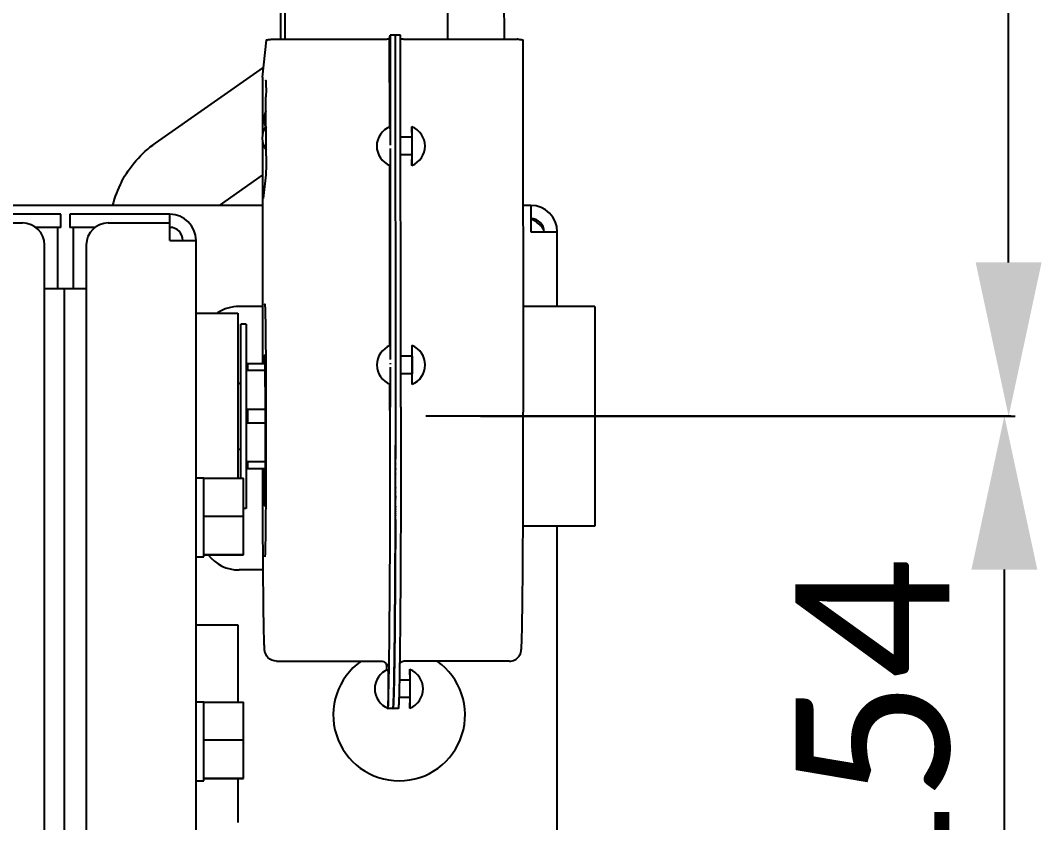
# Model space of a CAD drawing. Header units: millimetres. Extents: x 6781 to 13993, y -7973 to 4183.
# Drawn here: x 9054.8 to 9287.3, y -5803.9 to -5621.3 of the extents above; entities that cross this region are included whole.
import ezdxf

# ---------------------------------------------------------------- set-up
doc = ezdxf.new("R2010")
doc.units = ezdxf.units.MM
doc.header["$LTSCALE"] = 307.34
doc.header["$PDMODE"] = 3
doc.header["$PDSIZE"] = 8
doc.layers.get('0').update_dxf_attribs({"linetype": 'CONTINUOUS'})
doc.layers.get('Defpoints').update_dxf_attribs({"linetype": 'CONTINUOUS'})
doc.styles.get("Standard").update_dxf_attribs({"font": 'calibri.ttf'})
doc.dimstyles.new('DIMSTYLE_1', dxfattribs={"dimtxt": 40, "dimasz": 35, "dimexe": 1.5, "dimexo": 1, "dimgap": 1, "dimtad": 1, "dimdsep": 46, "dimtxsty": 'Standard', "dimblk": '_FILLED', "dimblk1": '_FILLED', "dimblk2": '_FILLED', "dimcen": 0.09, "dimazin": 2, "dimtp": 0.01, "dimtm": 0.01, "dimtfac": 1, "dimtofl": 0, "dimtmove": 0, "dimatfit": 3, "dimldrblk": '_FILLED', "dimfxl": 1, "dimtolj": 1, "dimarcsym": 0})
doc.dimstyles.new('DIMSTYLE_2', dxfattribs={"dimtxt": 35, "dimasz": 35, "dimexe": 1.5, "dimexo": 1, "dimgap": 0.875, "dimtad": 1, "dimdec": 0, "dimdsep": 46, "dimtxsty": 'Standard', "dimblk": '_FILLED', "dimblk1": '_FILLED', "dimblk2": '_FILLED', "dimcen": 0.09, "dimazin": 2, "dimtp": 0.01, "dimtm": 0.01, "dimtfac": 1, "dimtdec": 0, "dimtofl": 0, "dimtmove": 0, "dimatfit": 3, "dimldrblk": '_FILLED', "dimfxl": 1, "dimtolj": 1, "dimarcsym": 0})

# ---------------------------------------------------------------- blocks, each defined once
blk = doc.blocks.new('_FILLED')
at = {"color": 0, "linetype": 'ByBlock'}
blk.add_solid([(0, 0), (-1, 0.2143), (-1, -0.2143)], dxfattribs=at)
blk = doc.blocks.new('*D1026')
at = {"color": 0, "linetype": 'Continuous', "lineweight": -2}
for p, q in [((9191.86, -4727.61), (9281.34, -4727.61)), ((9279.84, -5676.39), (9279.84, -4762.61)), ((9159.56, -5711.39), (9281.34, -5711.39))]:
    blk.add_line(p, q, dxfattribs=at)
at = {"layer": 'Defpoints', "color": 0}
for p in [(9190.86, -4727.61), (9279.84, -4727.61), (9158.56, -5711.39)]:
    blk.add_point(p, dxfattribs=at)
at = {"color": 0, "linetype": 'ByBlock', "lineweight": -2, "xscale": 35, "yscale": 35, "zscale": 35}
for p, rotation in [((9279.84, -4727.61), 90), ((9279.84, -5711.39), 270)]:
    blk.add_blockref('_FILLED', p, dxfattribs=dict(at, rotation=rotation))
at = {"color": 0, "insert": (9225.51, -5219.79), "char_height": 40, "attachment_point": 2, "rotation": 90, "line_spacing_factor": 0.9}
blk.add_mtext('\\A1;D', dxfattribs=at)
blk = doc.blocks.new('*D1029')
at = {"color": 0, "linetype": 'Continuous', "lineweight": -2}
for p, q in [((9147.17, -5711.32), (9280.37, -5711.32)), ((9278.87, -5829.98), (9278.87, -5746.32)), ((9212.54, -5864.98), (9280.37, -5864.98))]:
    blk.add_line(p, q, dxfattribs=at)
at = {"layer": 'Defpoints', "color": 0}
for p in [(9146.17, -5711.32), (9278.87, -5711.32), (9211.54, -5864.98)]:
    blk.add_point(p, dxfattribs=at)
at = {"color": 0, "linetype": 'ByBlock', "lineweight": -2, "xscale": 35, "yscale": 35, "zscale": 35}
for p, rotation in [((9278.87, -5711.32), 90), ((9278.87, -5864.98), 270)]:
    blk.add_blockref('_FILLED', p, dxfattribs=dict(at, rotation=rotation))
at = {"color": 0, "insert": (9231.33, -5785.18), "char_height": 35, "attachment_point": 2, "rotation": 90, "line_spacing_factor": 0.9}
blk.add_mtext('\\A1;154', dxfattribs=at)

msp = doc.modelspace()

# ---------------------------------------------------------------- linework, layer by layer
at = {"color": 0, "linetype": 'Continuous'}
for p, q in [((9114.14031, -5625.5322), (9113.49418, -4807.97209)), ((9114.39301, -4807.97254), (9115.03913, -5625.53264)), ((9151.41012, -4807.97254), (9152.05625, -5625.53264)), ((9165.01983, -5625.53264), (9164.37371, -4807.97254)), ((9109.93046, -5634.1678), (9110.85635, -5625.76055)), ((9113.58133, -5625.53264), (9137.38029, -5625.53264)), ((9138.89417, -5625.40602), (9138.98062, -5624.62101)), ((9138.91006, -5645.51784), (9138.89417, -5625.40602)), ((9138.98062, -5624.62101), (9138.9996, -5648.6384)), ((9141.38052, -5624.62101), (9138.98062, -5624.62101)), ((9140.18057, -5624.62101), (9140.24751, -5709.31765)), ((9141.44746, -5709.31765), (9141.38052, -5624.62101)), ((9142.78006, -5625.53264), (9166.57902, -5625.53264)), ((9169.25392, -5625.75841), (9169.32086, -5710.45506)), ((9085.56004, -5649.21704), (9110.17301, -5631.96539)), ((9109.93035, -5634.16989), (9109.93046, -5634.1678)), ((9109.93035, -5634.16993), (9109.94066, -5647.22446)), ((9110.75252, -5652.09504), (9110.74188, -5638.64322)), ((9138.99561, -5647.64341), (9138.99688, -5647.88964)), ((9109.94192, -5648.81828), (9109.98193, -5699.44485)), ((9143.96012, -5647.89475), (9141.39891, -5647.89475)), ((9139.00101, -5650.4116), (9139.03899, -5698.47671)), ((9143.96012, -5651.89475), (9141.40207, -5651.89475)), ((9138.94944, -5695.33942), (9138.91699, -5654.2746)), ((9100.18335, -5663.39094), (9109.94803, -5656.54672)), ((9110.72252, -5656.43204), (9110.13248, -5661.78978)), ((9110.72533, -5656.40657), (9110.72443, -5656.43225)), ((9109.95344, -5663.39094), (8959.06696, -5663.39094)), ((9171.06696, -5663.39094), (9169.28366, -5663.39094)), ((9171.06696, -5663.38787), (9171.06696, -5669.39094)), ((9064.06696, -5665.39094), (9041.31696, -5665.39094)), ((9064.06696, -5668.39094), (9064.06696, -5665.39094)), ((9066.06696, -5665.39094), (9066.06696, -5668.39094)), ((9088.81696, -5665.39094), (9066.06696, -5665.39094)), ((9088.81696, -5671.39094), (9088.81696, -5665.39094)), ((9041.31696, -5667.39094), (9055.31696, -5667.39094)), ((9064.06696, -5668.39094), (9058.24752, -5668.39094)), ((9063.31696, -5682.39485), (9063.31696, -5668.39094)), ((9071.88639, -5668.39094), (9066.06696, -5668.39094)), ((9066.81696, -5668.39094), (9066.81696, -5682.37315)), ((9074.81696, -5667.39094), (9088.81696, -5667.39094)), ((9171.06696, -5669.39094), (9177.06696, -5669.39094)), ((9177.06696, -5686.39485), (9177.06696, -5669.39094)), ((9060.31696, -5944.39094), (9060.31696, -5672.39094)), ((9069.81696, -5672.39094), (9069.81696, -5944.39094)), ((9088.81696, -5671.39094), (9094.81696, -5671.39094)), ((9094.81696, -5949.39094), (9094.81696, -5671.39094)), ((9064.81696, -5682.39485), (9060.31696, -5682.39485)), ((9069.81696, -5682.37315), (9064.81696, -5682.37315)), ((9064.81696, -5682.39485), (9064.81696, -5948.43638)), ((9109.97162, -5686.39094), (9104.62696, -5686.39094)), ((9185.61696, -5686.39485), (9169.30184, -5686.39485)), ((9185.61696, -5686.39485), (9185.61696, -5736.39485)), ((9094.81696, -5687.89485), (9104.31696, -5687.89485)), ((9104.31696, -5687.89485), (9104.31696, -5725.51663)), ((9105.01696, -5725.51663), (9105.01696, -5690.39485)), ((9106.21696, -5690.39485), (9105.01696, -5690.39485)), ((9106.21696, -5690.39485), (9106.21696, -5732.39485)), ((9110.45882, -5697.51159), (9110.44684, -5697.57202)), ((9110.45885, -5697.51156), (9110.6769, -5697.29349)), ((9143.99949, -5697.71631), (9141.43829, -5697.71631)), ((9110.69022, -5699.44485), (9106.21696, -5699.44485)), ((9106.51696, -5699.44485), (9106.51696, -5700.98723)), ((9110.69832, -5700.98723), (9106.51696, -5700.98723)), ((9139.04038, -5700.23013), (9139.04756, -5709.31765)), ((9139.04061, -5699.3449), (9139.04072, -5699.52598)), ((9143.99949, -5701.71631), (9141.44145, -5701.71631)), ((9104.31696, -5703.89485), (9104.61696, -5703.89485)), ((9104.6997, -5703.92202), (9104.61696, -5703.89485)), ((9104.61696, -5703.89485), (9104.69967, -5703.92201)), ((9104.61696, -5703.89485), (9104.69978, -5703.92204)), ((9104.69967, -5703.92201), (9104.71293, -5703.92629)), ((9138.96111, -5710.10267), (9138.95636, -5704.09615)), ((9106.51696, -5709.85247), (9106.51696, -5712.93723)), ((9110.56552, -5709.85247), (9106.51696, -5709.85247)), ((9139.04813, -5710.09914), (9139.04756, -5709.31765)), ((9140.24751, -5709.31765), (9140.24797, -5709.93354)), ((9140.24797, -5709.93354), (9140.24763, -5710.10479)), ((9141.44746, -5709.31765), (9141.44803, -5710.09914)), ((9106.21696, -5711.39485), (9106.51696, -5711.39485)), ((9110.58555, -5712.93723), (9106.51696, -5712.93723)), ((9104.31696, -5718.89485), (9105.01696, -5718.89485)), ((9140.24664, -5719.88776), (9140.24678, -5719.76468)), ((9140.24769, -5719.77261), (9140.24759, -5719.89628)), ((9140.24769, -5719.77258), (9140.24881, -5717.96614)), ((9106.51696, -5721.80247), (9106.51696, -5723.34485)), ((9110.55273, -5721.80247), (9106.51696, -5721.80247)), ((9139.04463, -5721.70573), (9139.04483, -5721.53207)), ((9139.04489, -5722.69986), (9139.04598, -5721.72201)), ((9139.04598, -5721.72201), (9139.04611, -5721.60213)), ((9139.046, -5720.49941), (9139.04616, -5720.35587)), ((9139.04611, -5721.60213), (9139.04616, -5721.54775)), ((9139.04616, -5721.54775), (9139.04714, -5720.5108)), ((9139.04714, -5720.5108), (9139.04726, -5720.36659)), ((9139.04726, -5720.36659), (9139.04755, -5720.013)), ((9140.2439, -5722.29852), (9140.24412, -5722.11022)), ((9140.24526, -5721.10586), (9140.24544, -5720.94701)), ((9140.24541, -5722.19819), (9140.24549, -5722.12772)), ((9140.24549, -5722.12772), (9140.24653, -5721.11989)), ((9140.24665, -5720.99859), (9140.24653, -5721.11987)), ((9140.24668, -5720.96037), (9140.24665, -5720.99859)), ((9140.24668, -5720.96038), (9140.24759, -5719.89625)), ((9140.24759, -5719.89628), (9140.24668, -5720.96037)), ((9141.44472, -5721.53191), (9141.44453, -5721.70557)), ((9141.44588, -5721.7218), (9141.44478, -5722.69959)), ((9141.446, -5721.60197), (9141.44588, -5721.7218)), ((9141.44605, -5720.35571), (9141.44589, -5720.4996)), ((9141.44606, -5721.54755), (9141.446, -5721.60197)), ((9141.44704, -5720.51099), (9141.44606, -5721.54755)), ((9141.44716, -5720.36644), (9141.44704, -5720.51099)), ((9110.54597, -5723.34485), (9106.21696, -5723.34485)), ((9139.0419, -5724.89519), (9139.04314, -5724.04801)), ((9139.04199, -5724.02963), (9139.04226, -5723.79859)), ((9139.04314, -5724.04801), (9139.04329, -5723.93524)), ((9139.04329, -5722.88359), (9139.04352, -5722.68115)), ((9139.04329, -5723.93524), (9139.04346, -5723.81739)), ((9139.04346, -5723.81739), (9139.04464, -5722.90255)), ((9139.04464, -5722.90255), (9139.04478, -5722.78626)), ((9139.04478, -5722.78626), (9139.04489, -5722.69986)), ((9140.24131, -5724.58884), (9140.24159, -5724.34399)), ((9140.24244, -5724.49479), (9140.24264, -5724.3615)), ((9140.24259, -5723.46105), (9140.24283, -5723.24404)), ((9140.24264, -5724.3615), (9140.24386, -5723.48018)), ((9140.244, -5723.36527), (9140.24386, -5723.48)), ((9140.24414, -5723.26306), (9140.244, -5723.36527)), ((9140.24414, -5723.26321), (9140.24528, -5722.31649)), ((9140.24541, -5722.1981), (9140.24528, -5722.3164)), ((9141.44303, -5724.04763), (9141.44179, -5724.89473)), ((9141.44217, -5723.79843), (9141.4419, -5724.02948)), ((9141.44319, -5723.93491), (9141.44303, -5724.04763)), ((9141.44335, -5723.81703), (9141.44319, -5723.93491)), ((9141.44343, -5722.681), (9141.4432, -5722.88375)), ((9141.44454, -5722.90258), (9141.44335, -5723.81703)), ((9141.44468, -5722.78603), (9141.44454, -5722.90258)), ((9141.44478, -5722.69959), (9141.44468, -5722.78603)), ((9094.81696, -5725.39094), (9096.61696, -5725.39094)), ((9096.61696, -5743.39094), (9096.61696, -5725.39094)), ((9096.61696, -5725.51663), (9105.61696, -5725.51663)), ((9105.61696, -5742.92526), (9105.61696, -5725.51663)), ((9139.03848, -5726.92236), (9139.03975, -5726.21029)), ((9139.03975, -5726.21029), (9139.03965, -5726.10104)), ((9139.03993, -5726.10669), (9139.04024, -5725.92849)), ((9139.04024, -5725.92849), (9139.0415, -5725.15183)), ((9139.04074, -5725.1381), (9139.04103, -5724.87996)), ((9139.0415, -5725.15183), (9139.04167, -5725.04369)), ((9139.04167, -5725.04369), (9139.0419, -5724.89519)), ((9140.23752, -5727.40872), (9140.23879, -5726.72437)), ((9140.23879, -5726.72486), (9140.23923, -5726.42505)), ((9140.23932, -5726.42701), (9140.24059, -5725.68717)), ((9140.2402, -5725.57049), (9140.24038, -5725.40572)), ((9140.24059, -5725.68678), (9140.24103, -5725.41726)), ((9140.24103, -5725.41762), (9140.24228, -5724.60544)), ((9140.24245, -5724.49452), (9140.24228, -5724.60516)), ((9141.43965, -5726.20969), (9141.43838, -5726.92255)), ((9141.43956, -5726.10092), (9141.43965, -5726.20969)), ((9141.44013, -5725.92792), (9141.43983, -5726.10613)), ((9141.4414, -5725.15163), (9141.44013, -5725.92792)), ((9141.44094, -5724.87981), (9141.44065, -5725.13823)), ((9141.44157, -5725.04326), (9141.4414, -5725.15163)), ((9141.44179, -5724.89473), (9141.44157, -5725.04326)), ((9139.03286, -5729.11845), (9139.03308, -5729.02969)), ((9139.03399, -5729.14711), (9139.03419, -5729.0576)), ((9139.03419, -5729.0576), (9139.03477, -5728.78778)), ((9139.03477, -5728.78778), (9139.03596, -5728.21964)), ((9139.03512, -5728.19983), (9139.03535, -5728.10534)), ((9139.03596, -5728.21964), (9139.03615, -5728.12412)), ((9139.03615, -5728.12412), (9139.03664, -5727.88225)), ((9139.03664, -5727.88225), (9139.0379, -5727.23573)), ((9139.0379, -5727.23573), (9139.03776, -5727.12794)), ((9139.03809, -5727.13507), (9139.03848, -5726.92236)), ((9140.23378, -5729.21883), (9140.23493, -5728.6906)), ((9140.23392, -5728.66602), (9140.23414, -5728.57426)), ((9140.23512, -5728.59818), (9140.23493, -5728.69083)), ((9140.23512, -5728.59794), (9140.23566, -5728.34194)), ((9140.23566, -5728.34194), (9140.23688, -5727.73442)), ((9140.23625, -5727.72002), (9140.23649, -5727.62291)), ((9140.23707, -5727.63654), (9140.23688, -5727.73479)), ((9140.23707, -5727.63615), (9140.23752, -5727.40872)), ((9141.43296, -5729.02944), (9141.43275, -5729.11838)), ((9141.43409, -5729.05752), (9141.43389, -5729.14719)), ((9141.43467, -5728.78772), (9141.43409, -5729.05752)), ((9141.43586, -5728.21966), (9141.43467, -5728.78772)), ((9141.43523, -5728.1051), (9141.435, -5728.19956)), ((9141.43605, -5728.12419), (9141.43586, -5728.21966)), ((9141.43654, -5727.88232), (9141.43605, -5728.12419)), ((9141.43779, -5727.23613), (9141.43654, -5727.88232)), ((9141.43763, -5727.12769), (9141.43779, -5727.23613)), ((9141.43838, -5726.92255), (9141.43798, -5727.13527)), ((9139.02824, -5731.55769), (9139.0301, -5730.8194)), ((9139.02876, -5730.78156), (9139.02895, -5730.70485)), ((9139.0301, -5730.8194), (9139.03029, -5730.74251)), ((9139.03029, -5730.74251), (9139.03203, -5730.0151)), ((9139.03074, -5729.98041), (9139.03094, -5729.89734)), ((9139.03203, -5730.0151), (9139.03222, -5729.93155)), ((9139.03222, -5729.93155), (9139.0329, -5729.63513)), ((9139.0329, -5729.63513), (9139.03399, -5729.14711)), ((9140.22778, -5731.15843), (9140.22797, -5731.08494)), ((9140.22839, -5731.47758), (9140.22911, -5731.19682)), ((9140.22911, -5731.19682), (9140.22929, -5731.12327)), ((9140.22929, -5731.12327), (9140.23012, -5730.78962)), ((9140.22968, -5730.3887), (9140.22988, -5730.30869)), ((9140.23012, -5730.78962), (9140.23101, -5730.42531)), ((9140.2312, -5730.34492), (9140.23101, -5730.42524)), ((9140.2312, -5730.34498), (9140.23193, -5730.03578)), ((9140.23173, -5729.55657), (9140.23194, -5729.4707)), ((9140.23193, -5730.03578), (9140.23296, -5729.5886)), ((9140.23296, -5729.58868), (9140.23193, -5730.03577)), ((9140.23315, -5729.50221), (9140.23296, -5729.58868)), ((9140.23315, -5729.50212), (9140.23378, -5729.21883)), ((9141.42703, -5731.44881), (9141.42686, -5731.51913)), ((9141.42919, -5731.14162), (9141.42832, -5731.48687)), ((9141.42885, -5730.70461), (9141.42867, -5730.78145)), ((9141.43, -5730.81913), (9141.42919, -5731.14162)), ((9141.43019, -5730.74212), (9141.43, -5730.81913)), ((9141.43097, -5730.42055), (9141.43019, -5730.74212)), ((9141.43084, -5729.89709), (9141.43063, -5729.98014)), ((9141.43193, -5730.01483), (9141.43097, -5730.42055)), ((9141.43212, -5729.93132), (9141.43193, -5730.01483)), ((9141.4328, -5729.63493), (9141.43212, -5729.93132)), ((9141.43389, -5729.14719), (9141.4328, -5729.63493)), ((9106.21696, -5732.39485), (9105.61696, -5732.39485)), ((9110.45885, -5731.81007), (9110.67656, -5732.0278)), ((9110.45887, -5731.81009), (9110.47385, -5731.74961)), ((9139.02202, -5733.80134), (9139.02334, -5733.35035)), ((9139.02334, -5733.35035), (9139.02483, -5732.82511)), ((9139.02483, -5732.82511), (9139.02647, -5732.22683)), ((9139.02647, -5732.22683), (9139.02824, -5731.55769)), ((9140.2215, -5733.96107), (9140.22261, -5733.58508)), ((9140.22187, -5733.56047), (9140.22199, -5733.51502)), ((9140.22274, -5733.5394), (9140.22261, -5733.58508)), ((9140.22261, -5733.58426), (9140.22261, -5733.58508)), ((9140.22274, -5733.54021), (9140.22393, -5733.12438)), ((9140.22302, -5733.09448), (9140.22322, -5733.01381)), ((9140.22416, -5733.0438), (9140.22393, -5733.12438)), ((9140.22394, -5733.12367), (9140.22393, -5733.12438)), ((9140.22416, -5733.04448), (9140.22527, -5732.64679)), ((9140.22421, -5732.61284), (9140.22463, -5732.44017)), ((9140.22575, -5732.4747), (9140.22528, -5732.64621)), ((9140.22575, -5732.47524), (9140.22677, -5732.0973)), ((9140.22605, -5731.86333), (9140.22621, -5731.79636)), ((9140.22729, -5731.90055), (9140.22677, -5732.09686)), ((9140.22677, -5732.0973), (9140.22729, -5731.90095)), ((9140.22729, -5731.90095), (9140.22747, -5731.83416)), ((9140.22747, -5731.83416), (9140.22839, -5731.47758)), ((9141.42155, -5733.6799), (9141.42131, -5733.77942)), ((9141.42221, -5733.70208), (9141.42192, -5733.80018)), ((9141.42324, -5733.34935), (9141.42221, -5733.70208)), ((9141.42255, -5733.27348), (9141.42243, -5733.32263)), ((9141.42338, -5733.30076), (9141.42324, -5733.34935)), ((9141.42453, -5732.89389), (9141.42338, -5733.30076)), ((9141.42387, -5732.73578), (9141.42356, -5732.86251)), ((9141.42473, -5732.82423), (9141.42453, -5732.89389)), ((9141.42488, -5732.76822), (9141.42473, -5732.82423)), ((9141.42537, -5732.12676), (9141.42483, -5732.34519)), ((9141.42595, -5732.38029), (9141.42488, -5732.76822)), ((9141.42637, -5732.2262), (9141.42595, -5732.38029)), ((9141.42654, -5732.16298), (9141.42637, -5732.2262)), ((9141.42751, -5731.79559), (9141.42654, -5732.16298)), ((9141.42814, -5731.55711), (9141.42751, -5731.79559)), ((9141.42832, -5731.48687), (9141.42814, -5731.55711)), ((9096.61696, -5734.13214), (9105.61696, -5734.13214)), ((9139.01849, -5734.95621), (9139.01914, -5734.6916)), ((9139.0193, -5734.69734), (9139.01999, -5734.47562)), ((9139.01999, -5734.47562), (9139.0209, -5734.1767)), ((9139.0209, -5734.1767), (9139.02202, -5733.80134)), ((9140.21844, -5734.95621), (9140.21888, -5734.77499)), ((9140.219, -5734.77898), (9140.21956, -5734.59601)), ((9140.21956, -5734.59601), (9140.22036, -5734.33565)), ((9140.21957, -5734.5949), (9140.21956, -5734.59601)), ((9140.22036, -5734.33565), (9140.22138, -5733.99841)), ((9140.22037, -5734.33461), (9140.22036, -5734.33565)), ((9140.22093, -5733.94183), (9140.22138, -5733.99841)), ((9140.22139, -5733.99747), (9140.22138, -5733.99841)), ((9141.41907, -5734.69136), (9141.41855, -5734.90274)), ((9141.41989, -5734.4743), (9141.4192, -5734.69596)), ((9141.42083, -5733.97674), (9141.41989, -5734.4743)), ((9141.42192, -5733.80018), (9141.42134, -5733.9945)), ((9185.61696, -5736.39485), (9169.27484, -5736.39485)), ((9177.06696, -5840.39485), (9177.06696, -5736.39485)), ((9096.61696, -5742.83645), (9105.61696, -5742.83645)), ((9096.61696, -5742.92526), (9105.61696, -5742.92526)), ((9094.81696, -5743.39094), (9096.61696, -5743.39094)), ((9110.10288, -5746.39094), (9104.62696, -5746.39094)), ((9094.81696, -5758.8946), (9104.31696, -5758.8946)), ((9104.31696, -5758.8946), (9104.31696, -5776.47663)), ((9113.16022, -5767.16082), (9136.95919, -5767.16082)), ((9138.13908, -5767.85883), (9138.14727, -5768.41514)), ((9138.14727, -5768.41514), (9138.15962, -5769.21561)), ((9139.97398, -5768.20995), (9139.97436, -5768.17985)), ((9139.97439, -5768.17985), (9139.97418, -5768.19654)), ((9141.17412, -5768.19654), (9141.17176, -5768.35548)), ((9166.15792, -5767.16082), (9142.35895, -5767.16082)), ((9138.54084, -5771.19688), (9138.54133, -5771.28621)), ((9138.54133, -5771.28621), (9138.54213, -5771.44604)), ((9138.54649, -5773.07885), (9138.54659, -5773.25993)), ((9143.50537, -5771.45025), (9141.11783, -5771.45025)), ((9138.54187, -5775.50768), (9138.54083, -5775.70576)), ((9138.54214, -5775.45208), (9138.54187, -5775.50768)), ((9143.50537, -5775.45025), (9141.02247, -5775.45025)), ((9094.81696, -5776.39094), (9096.61696, -5776.39094)), ((9096.61696, -5776.39094), (9096.61696, -5776.47373)), ((9096.61696, -5794.39094), (9096.61696, -5776.47663)), ((9096.61696, -5776.47663), (9105.61696, -5776.47663)), ((9105.61696, -5793.88526), (9105.61696, -5776.47663)), ((9138.48027, -5777.84745), (9138.48121, -5777.83894)), ((9138.4803, -5777.92006), (9138.48124, -5777.91637)), ((9140.85902, -5777.96082), (9138.45912, -5777.96082)), ((9096.61696, -5785.09214), (9105.61696, -5785.09214)), ((9096.61696, -5793.79645), (9105.61696, -5793.79645)), ((9096.61696, -5793.88526), (9105.61696, -5793.88526)), ((9104.31696, -5793.88526), (9104.31696, -5803.8946)), ((9094.81696, -5794.39094), (9096.61696, -5794.39094))]:
    msp.add_line(p, q, dxfattribs=at)
for centre, radius, start, end in [((9166.98409, -5644.80504), 19.26488, 86.7511641, 87.1947636), ((9115.06488, -5643.79682), 4.72667, 156.188588, 203.9821835), ((9164.60939, -5643.79682), 4.72667, 350.3475717, 9.7231758), ((9114.60008, -5648.01732), 4.72667, 147.0096951, 215.4480084), ((9140.68693, -5649.89475), 4.72667, 111.4272246, 248.5727754), ((9142.23353, -5649.89475), 4.72667, 291.4272246, 68.5727754), ((9099.78558, -5669.41956), 24.72344, 152.5462129, 165.8409705), ((9171.06696, -5669.39094), 6, 0, 90), ((9088.81696, -5671.39094), 6, 0, 90), ((9055.31696, -5672.39094), 5, 0, 90), ((9074.81696, -5672.39094), 5, 90, 180), ((9088.81696, -5671.39094), 3, 0, 90), ((9171.06696, -5669.39094), 3, 0, 90), ((9104.62696, -5695.39094), 9, 90, 123.116442), ((9140.7263, -5699.71631), 4.72667, 111.4272246, 248.5727754), ((9142.2729, -5699.71631), 4.72667, 291.4272246, 68.5727754), ((9107.55413, -5695.10963), 9.26315, 252.1383102, 253.6591591), ((9107.55991, -5695.092), 9.28169, 253.6555111, 254.0318568), ((9104.62696, -5737.39094), 9, 218.3282466, 270), ((9141.06696, -5779.39094), 15, 125.2851296, 54.7661413), ((9140.23218, -5773.45025), 4.72667, 111.4272246, 248.5727754), ((9141.77878, -5773.45025), 4.72667, 291.4272246, 68.5727754), ((9002.95712, -5771.05106), 136.9373, 358.0143592, 358.2108264), ((9002.94049, -5771.05051), 136.95394, 358.0144184, 358.2109287)]:
    msp.add_arc(centre, radius, start, end, dxfattribs=at)
for points, knots in [([(9110.85635, -5625.76055), (9110.86053, -5625.72254), (9111.03153, -5625.68434), (9111.26719, -5625.63414), (9111.71222, -5625.59334), (9112.03891, -5625.57236), (9112.2266, -5625.56324)], [0, 0, 0, 0, 0.082180367, 0.283438743, 0.596078434, 1, 1, 1, 1]), ([(9112.2266, -5625.56324), (9112.3327, -5625.55809), (9112.78405, -5625.5396), (9113.23584, -5625.53264), (9113.58133, -5625.53264)], [0, 0, 0, 0, 0.23515914, 1, 1, 1, 1]), ([(9137.38029, -5625.53264), (9137.57203, -5625.53264), (9137.9192, -5625.52405), (9138.41312, -5625.51114), (9138.67111, -5625.45634), (9138.88946, -5625.44876), (9138.89417, -5625.40602)], [0, 0, 0, 0, 0.376765026, 0.697892068, 0.915512944, 1, 1, 1, 1]), ([(9141.37584, -5625.44839), (9141.55232, -5625.49149), (9142.02488, -5625.51635), (9142.4924, -5625.53264), (9142.78006, -5625.53264)], [0, 0, 0, 0, 0.387084521, 1, 1, 1, 1]), ([(9166.57902, -5625.53264), (9166.69644, -5625.53264), (9167.14587, -5625.53518), (9167.59531, -5625.54696), (9167.92693, -5625.56324)], [0, 0, 0, 0, 0.261256453, 1, 1, 1, 1]), ([(9168.07588, -5625.57112), (9168.24003, -5625.58045), (9168.5236, -5625.60019), (9168.90907, -5625.64251), (9169.10865, -5625.68355), (9169.25393, -5625.72634), (9169.25392, -5625.75846)], [0, 0, 0, 0, 0.409416094, 0.721735915, 0.920019222, 1, 1, 1, 1]), ([(9110.71351, -5635.00428), (9110.69061, -5634.61696), (9110.77318, -5637.42934), (9110.74123, -5637.81818), (9110.74188, -5638.64322)], [0, 0, 0, 0, 0.31985454, 1, 1, 1, 1]), ([(9138.96019, -5645.49478), (9138.96156, -5645.49424), (9138.96269, -5645.50421), (9138.96452, -5645.5138), (9138.96616, -5645.53911), (9138.96803, -5645.57045), (9138.96983, -5645.61256), (9138.97247, -5645.6864), (9138.97554, -5645.80157), (9138.97895, -5645.96584), (9138.98221, -5646.16415), (9138.98531, -5646.39465), (9138.98713, -5646.55888), (9138.98802, -5646.64604)], [0, 0, 0, 0, 0.003842775, 0.015676531, 0.035677145, 0.063834876, 0.100102542, 0.14439712, 0.256696537, 0.399755454, 0.572352789, 0.773062651, 1, 1, 1, 1]), ([(9143.96027, -5645.49478), (9143.95949, -5645.49448), (9143.95811, -5645.49947), (9143.95654, -5645.5099), (9143.95383, -5645.54233), (9143.95147, -5645.59134), (9143.94873, -5645.66329), (9143.94615, -5645.75421), (9143.94355, -5645.86518), (9143.94104, -5645.9951), (9143.9376, -5646.20474), (9143.93371, -5646.50917), (9143.92969, -5646.92114), (9143.92622, -5647.38943), (9143.92439, -5647.71954), (9143.92357, -5647.89255)], [0, 0, 0, 0, 0.001042818, 0.004132452, 0.016757212, 0.037981505, 0.067712026, 0.10581843, 0.152115436, 0.20639142, 0.268382854, 0.414316536, 0.587154081, 0.78362231, 1, 1, 1, 1]), ([(9143.9878, -5646.64604), (9143.98692, -5646.55969), (9143.98512, -5646.39688), (9143.98205, -5646.16817), (9143.97882, -5645.971), (9143.97544, -5645.80713), (9143.97243, -5645.69192), (9143.96978, -5645.61752), (9143.96808, -5645.575), (9143.966, -5645.54225), (9143.9649, -5645.51722), (9143.96207, -5645.50434), (9143.96205, -5645.49547), (9143.96027, -5645.49478)], [0, 0, 0, 0, 0.224853515, 0.424010186, 0.59563186, 0.738329097, 0.850909642, 0.895590401, 0.932409854, 0.961285642, 0.98216697, 0.995039085, 1, 1, 1, 1]), ([(9143.96027, -5654.29472), (9143.96151, -5654.29422), (9143.96197, -5654.28838), (9143.96389, -5654.27955), (9143.96501, -5654.26292), (9143.96742, -5654.22969), (9143.96983, -5654.1723), (9143.97276, -5654.08595), (9143.97555, -5653.97591), (9143.97832, -5653.84303), (9143.981, -5653.68798), (9143.98461, -5653.43958), (9143.98864, -5653.08122), (9143.99269, -5652.59966), (9143.99604, -5652.05746), (9143.99862, -5651.4668), (9144.00036, -5650.84089), (9144.00151, -5649.97687), (9144.00074, -5648.91653), (9143.99652, -5647.73319), (9143.99128, -5646.98635), (9143.9878, -5646.64604)], [0, 0, 0, 0, 0.000523935, 0.001829268, 0.003933207, 0.006836981, 0.015027542, 0.026359295, 0.040769315, 0.058178234, 0.078487532, 0.101584853, 0.155607675, 0.219036486, 0.290449948, 0.368247597, 0.450685829, 0.535917063, 0.707097918, 0.866530041, 1, 1, 1, 1]), ([(9138.99688, -5647.88964), (9138.99756, -5648.03353), (9139.00006, -5648.63842), (9139.00116, -5649.24333), (9139.00135, -5649.70433)], [0, 0, 0, 0, 0.237876932, 1, 1, 1, 1]), ([(9143.96012, -5647.89475), (9143.96088, -5647.89474), (9143.96102, -5647.8991), (9143.96221, -5647.90416), (9143.96276, -5647.91561), (9143.96415, -5647.9378), (9143.96545, -5647.97687), (9143.96708, -5648.0354), (9143.96859, -5648.11006), (9143.97073, -5648.23934), (9143.97194, -5648.34373), (9143.9727, -5648.41806)], [0, 0, 0, 0, 0.004387438, 0.016738574, 0.037180741, 0.065691652, 0.146730127, 0.259157138, 0.402027009, 0.574157736, 1, 1, 1, 1]), ([(9143.9727, -5648.41806), (9143.97429, -5648.57301), (9143.97667, -5648.91307), (9143.97859, -5649.45186), (9143.979, -5650.03025), (9143.97804, -5650.51375), (9143.97643, -5650.8813), (9143.97489, -5651.12775), (9143.97306, -5651.3465), (9143.97092, -5651.53255), (9143.96895, -5651.66537), (9143.96703, -5651.75196), (9143.96596, -5651.80197), (9143.96409, -5651.83988), (9143.96412, -5651.8701), (9143.96062, -5651.88297), (9143.96206, -5651.89472), (9143.96012, -5651.89475)], [0, 0, 0, 0, 0.133697228, 0.293409688, 0.464864041, 0.632728337, 0.710572138, 0.781988947, 0.845373909, 0.899302776, 0.942563906, 0.959879566, 0.974186004, 0.985399097, 0.993461876, 0.998328116, 1, 1, 1, 1]), ([(9110.75252, -5652.09504), (9110.75289, -5652.5742), (9110.74793, -5654.01245), (9110.75856, -5655.45139), (9110.72526, -5656.41001)], [0, 0, 0, 0, 0.333127871, 1, 1, 1, 1]), ([(9143.92358, -5651.89989), (9143.92412, -5652.01372), (9143.92632, -5652.42825), (9143.92936, -5652.84278), (9143.93244, -5653.14346)], [0, 0, 0, 0, 0.274616568, 1, 1, 1, 1]), ([(9143.93244, -5653.14346), (9143.93333, -5653.23062), (9143.93515, -5653.39485), (9143.93825, -5653.62535), (9143.94151, -5653.82366), (9143.94491, -5653.98793), (9143.94799, -5654.1031), (9143.95063, -5654.17694), (9143.95243, -5654.21905), (9143.9543, -5654.25039), (9143.95594, -5654.2757), (9143.95776, -5654.28529), (9143.9589, -5654.29526), (9143.96027, -5654.29472)], [0, 0, 0, 0, 0.226937574, 0.427646734, 0.600243786, 0.7433029, 0.855602263, 0.899897091, 0.936164924, 0.964322631, 0.98432351, 0.996157405, 1, 1, 1, 1]), ([(9174.06696, -5669.39094), (9174.06696, -5668.81147), (9172.99697, -5667.54931), (9171.7975, -5666.85602), (9171.06696, -5666.39094)], [0, 0, 0, 0, 0.400880206, 1, 1, 1, 1]), ([(9110.49204, -5685.92781), (9110.46533, -5685.69925), (9110.55188, -5686.85162), (9110.54576, -5687.33841), (9110.59152, -5688.87999), (9110.61621, -5691.01605), (9110.65565, -5694.28088), (9110.6838, -5698.12294), (9110.71653, -5704.18251), (9110.72727, -5708.93357), (9110.72986, -5712.21411)], [0, 0, 0, 0, 0.026259997, 0.053951209, 0.089971199, 0.185400534, 0.309225847, 0.457512576, 0.625632242, 1, 1, 1, 1]), ([(9143.99964, -5695.31634), (9143.99887, -5695.31604), (9143.99748, -5695.32102), (9143.99592, -5695.33145), (9143.9932, -5695.36388), (9143.99085, -5695.4129), (9143.98811, -5695.48485), (9143.98552, -5695.57578), (9143.98293, -5695.68675), (9143.98041, -5695.81669), (9143.97698, -5696.02636), (9143.97308, -5696.33081), (9143.96906, -5696.74283), (9143.96559, -5697.21117), (9143.96377, -5697.54131), (9143.96294, -5697.71434)], [0, 0, 0, 0, 0.001040831, 0.004128304, 0.016753873, 0.03797447, 0.067706565, 0.10581036, 0.152109405, 0.206383785, 0.268377366, 0.414312182, 0.587151169, 0.783621136, 1, 1, 1, 1]), ([(9144.0404, -5699.3449), (9144.04019, -5699.07771), (9144.03933, -5698.55674), (9144.03672, -5697.80406), (9144.03289, -5697.11688), (9144.02865, -5696.5961), (9144.02463, -5696.22966), (9144.02155, -5695.99818), (9144.01831, -5695.7986), (9144.01491, -5695.63266), (9144.01188, -5695.516), (9144.00921, -5695.44065), (9144.00751, -5695.39759), (9144.00541, -5695.36442), (9144.00431, -5695.33907), (9144.00145, -5695.32602), (9144.00144, -5695.31704), (9143.99964, -5695.31634)], [0, 0, 0, 0, 0.198930376, 0.387879125, 0.560396005, 0.710563774, 0.775625949, 0.833242077, 0.882920626, 0.924233513, 0.956827989, 0.969767163, 0.980429054, 0.988790441, 0.994838469, 0.998565499, 1, 1, 1, 1]), ([(9110.44684, -5697.57202), (9110.42465, -5697.77345), (9110.41273, -5698.38904), (9110.39453, -5699.00288), (9110.38707, -5699.41479)], [0, 0, 0, 0, 0.329708795, 1, 1, 1, 1]), ([(9110.534, -5699.43621), (9110.52891, -5699.1537), (9110.52093, -5698.75875), (9110.50798, -5698.27515), (9110.49839, -5697.99798), (9110.49033, -5697.79574), (9110.47899, -5697.62608), (9110.47492, -5697.57444), (9110.46442, -5697.50593), (9110.45882, -5697.51163)], [0, 0, 0, 0, 0.439623805, 0.613338465, 0.75544375, 0.86541185, 0.942850789, 0.987556256, 1, 1, 1, 1]), ([(9143.99949, -5697.71631), (9144.00027, -5697.71631), (9144.00039, -5697.72069), (9144.0016, -5697.72582), (9144.00214, -5697.73735), (9144.00355, -5697.75973), (9144.00484, -5697.79911), (9144.00648, -5697.8581), (9144.008, -5697.93334), (9144.00949, -5698.02387), (9144.01089, -5698.12902), (9144.01273, -5698.29566), (9144.01466, -5698.53266), (9144.01641, -5698.84554), (9144.0176, -5699.18839), (9144.01799, -5699.42574), (9144.01809, -5699.54748)], [0, 0, 0, 0, 0.001268442, 0.004829027, 0.010725109, 0.01894723, 0.042300212, 0.074704108, 0.115873973, 0.165462711, 0.223038904, 0.288109309, 0.438421321, 0.611236104, 0.800596416, 1, 1, 1, 1]), ([(9110.58797, -5704.31788), (9110.58455, -5703.8329), (9110.5716, -5702.20563), (9110.55455, -5700.57836), (9110.534, -5699.43621)], [0, 0, 0, 0, 0.298028588, 1, 1, 1, 1]), ([(9144.01809, -5699.54748), (9144.0182, -5699.68516), (9144.01815, -5699.95703), (9144.01732, -5700.35391), (9144.01576, -5700.72357), (9144.01386, -5701.00733), (9144.01196, -5701.20903), (9144.01048, -5701.33741), (9144.00888, -5701.44843), (9144.00724, -5701.54102), (9144.00542, -5701.61382), (9144.00403, -5701.66252), (9144.00241, -5701.69021), (9144.00191, -5701.70454), (9144.00038, -5701.71082), (9144.00044, -5701.7163), (9143.99949, -5701.7163)], [0, 0, 0, 0, 0.190405983, 0.375994065, 0.548874122, 0.701659021, 0.768439238, 0.827836556, 0.879211479, 0.922021884, 0.95580468, 0.980204852, 0.988801742, 0.994968628, 0.99869076, 1, 1, 1, 1]), ([(9143.99965, -5704.11627), (9144.00182, -5704.11541), (9144.00144, -5704.10428), (9144.00498, -5704.08826), (9144.006, -5704.05688), (9144.00842, -5704.01587), (9144.01027, -5703.96261), (9144.01324, -5703.86955), (9144.01655, -5703.72571), (9144.02025, -5703.52158), (9144.02373, -5703.27691), (9144.02698, -5702.99434), (9144.02996, -5702.67687), (9144.03262, -5702.32788), (9144.0358, -5701.81055), (9144.03871, -5701.11534), (9144.04053, -5700.24396), (9144.04064, -5699.64712), (9144.0404, -5699.3449)], [0, 0, 0, 0, 0.001470678, 0.005350432, 0.011662696, 0.020393848, 0.03152523, 0.045026979, 0.078992239, 0.12193066, 0.173387645, 0.232814838, 0.299579186, 0.372971232, 0.452210409, 0.624799074, 0.810013072, 1, 1, 1, 1]), ([(9143.96295, -5701.72044), (9143.96378, -5701.89334), (9143.9656, -5702.22321), (9143.96908, -5702.69117), (9143.97309, -5703.10282), (9143.97699, -5703.407), (9143.98042, -5703.61646), (9143.98294, -5703.74628), (9143.98553, -5703.85714), (9143.98811, -5703.94797), (9143.99086, -5704.01984), (9143.99319, -5704.0688), (9143.99594, -5704.10119), (9143.99747, -5704.1116), (9143.99887, -5704.11657), (9143.99965, -5704.11627)], [0, 0, 0, 0, 0.216407498, 0.412890247, 0.585733295, 0.731664291, 0.793655565, 0.84792361, 0.894218635, 0.93231533, 0.962042632, 0.983256362, 0.995876903, 0.998962223, 1, 1, 1, 1]), ([(9110.61977, -5713.21318), (9110.61914, -5712.41905), (9110.61479, -5709.45393), (9110.60328, -5706.48882), (9110.58797, -5704.31788)], [0, 0, 0, 0, 0.267823445, 1, 1, 1, 1]), ([(9166.15792, -5767.16082), (9166.59023, -5767.16082), (9167.4538, -5766.94804), (9168.45963, -5766.07136), (9168.87776, -5764.96361), (9168.93576, -5763.84123), (9168.99053, -5762.5855), (9169.03316, -5760.87588), (9169.07804, -5758.66027), (9169.11933, -5755.95222), (9169.15844, -5752.779), (9169.2085, -5747.72232), (9169.25883, -5740.54095), (9169.30003, -5731.12646), (9169.32224, -5720.96549), (9169.32365, -5713.9908), (9169.32086, -5710.45506)], [0, 0, 0, 0, 0.022275988, 0.043824188, 0.06623399, 0.081080782, 0.101673306, 0.131018272, 0.169187542, 0.215865282, 0.270570442, 0.33270706, 0.476433634, 0.640614813, 0.817812923, 1, 1, 1, 1]), ([(9110.72986, -5712.21411), (9110.7328, -5715.93736), (9110.72525, -5722.94469), (9110.68898, -5731.27066), (9110.63457, -5736.90517), (9110.59974, -5739.96139), (9110.54478, -5742.02463), (9110.52512, -5743.05825), (9110.49305, -5743.38421)], [0, 0, 0, 0, 0.358323418, 0.67438527, 0.801269965, 0.900636316, 0.968478692, 1, 1, 1, 1]), ([(9110.5982, -5723.36407), (9110.60255, -5722.57314), (9110.61773, -5719.18953), (9110.62182, -5715.80588), (9110.61977, -5713.21318)], [0, 0, 0, 0, 0.233754454, 1, 1, 1, 1]), ([(9113.16022, -5767.16082), (9112.44665, -5767.16082), (9111.1826, -5766.62023), (9110.49132, -5765.24348), (9110.3991, -5764.20151), (9110.35336, -5763.24746), (9110.31375, -5762.0262), (9110.27519, -5760.44235), (9110.23802, -5758.49396), (9110.20246, -5756.1926), (9110.15512, -5752.47019), (9110.10437, -5747.08952), (9110.05673, -5739.88589), (9110.02156, -5731.86028), (9110.00757, -5726.26193), (9110.00278, -5723.36801)], [0, 0, 0, 0, 0.047290427, 0.079881402, 0.097296896, 0.116393601, 0.143223186, 0.17825656, 0.221397704, 0.272369737, 0.33079396, 0.468112285, 0.628979289, 0.808210636, 1, 1, 1, 1]), ([(9110.32243, -5723.35485), (9110.32577, -5723.96353), (9110.33301, -5725.12285), (9110.3464, -5726.76564), (9110.3615, -5728.20809), (9110.37822, -5729.4262), (9110.3936, -5730.29183), (9110.40761, -5730.85698), (9110.41642, -5731.18219), (9110.42818, -5731.4367), (9110.43277, -5731.62723), (9110.45086, -5731.73677), (9110.44774, -5731.79913), (9110.45887, -5731.81005)], [0, 0, 0, 0, 0.215898617, 0.41121163, 0.5827065, 0.727545988, 0.843335371, 0.889720543, 0.928162623, 0.958512022, 0.980639043, 0.994469686, 1, 1, 1, 1]), ([(9110.47385, -5731.74961), (9110.50401, -5731.47572), (9110.51305, -5730.61621), (9110.55655, -5728.904), (9110.57707, -5726.38326), (9110.59226, -5724.4457), (9110.5982, -5723.36407)], [0, 0, 0, 0, 0.098560741, 0.306842665, 0.613097411, 1, 1, 1, 1]), ([(9138.71826, -5771.54067), (9138.81422, -5766.51727), (9138.93286, -5754.32223), (9138.99585, -5742.12716), (9139.01849, -5734.95621)], [0, 0, 0, 0, 0.411987651, 1, 1, 1, 1]), ([(9139.97438, -5768.18277), (9140.0064, -5766.01554), (9140.13664, -5754.94042), (9140.19031, -5743.86455), (9140.21844, -5734.95621)], [0, 0, 0, 0, 0.195692809, 1, 1, 1, 1]), ([(9140.21861, -5734.90274), (9140.20823, -5738.19716), (9140.16196, -5749.29026), (9140.08959, -5760.38353), (9139.9744, -5768.18147)], [0, 0, 0, 0, 0.296977177, 1, 1, 1, 1]), ([(9141.41855, -5734.90274), (9141.40818, -5738.19923), (9141.36187, -5749.29736), (9141.28948, -5760.39564), (9141.17412, -5768.19654)], [0, 0, 0, 0, 0.297029184, 1, 1, 1, 1]), ([(9136.95919, -5767.16082), (9137.13461, -5767.16082), (9137.48286, -5767.22708), (9137.91065, -5767.45864), (9138.19785, -5767.82031), (9138.32723, -5767.98766), (9138.42787, -5768.41919), (9138.41136, -5768.33425)], [0, 0, 0, 0, 0.26132781, 0.512792034, 0.729194267, 0.871100918, 1, 1, 1, 1]), ([(9139.87011, -5773.78077), (9139.87974, -5773.3857), (9139.92146, -5771.5289), (9139.95234, -5769.67188), (9139.97398, -5768.20995)], [0, 0, 0, 0, 0.212775772, 1, 1, 1, 1]), ([(9139.97418, -5768.19654), (9139.97009, -5768.47298), (9139.95433, -5769.50985), (9139.93685, -5770.54669), (9139.92263, -5771.30709)], [0, 0, 0, 0, 0.266603898, 1, 1, 1, 1]), ([(9141.17176, -5768.35548), (9141.16077, -5769.0909), (9141.13865, -5770.4711), (9141.10217, -5772.40238), (9141.06458, -5774.05228), (9141.02665, -5775.41455), (9140.98763, -5776.47775), (9140.95431, -5777.18391), (9140.92336, -5777.58572), (9140.90598, -5777.79007), (9140.88497, -5777.88546), (9140.87353, -5777.96086), (9140.859, -5777.96078)], [0, 0, 0, 0, 0.229424728, 0.430586005, 0.602487469, 0.74431637, 0.855369329, 0.935140675, 0.963170605, 0.983272568, 0.99546568, 1, 1, 1, 1]), ([(9142.35895, -5767.16082), (9142.23868, -5767.16082), (9141.78955, -5767.21296), (9141.37588, -5767.48437), (9141.17452, -5767.74462)], [0, 0, 0, 0, 0.267668971, 1, 1, 1, 1]), ([(9138.50543, -5769.05029), (9138.5081, -5769.04923), (9138.50781, -5769.06975), (9138.51219, -5769.08771), (9138.5134, -5769.13766), (9138.51643, -5769.19843), (9138.5187, -5769.28014), (9138.52123, -5769.37817), (9138.5236, -5769.49371), (9138.5269, -5769.6803), (9138.53066, -5769.95211), (9138.5346, -5770.3211), (9138.53808, -5770.74258), (9138.53997, -5771.04037), (9138.54084, -5771.19688)], [0, 0, 0, 0, 0.004006324, 0.016466702, 0.037429983, 0.066830882, 0.104544056, 0.150418391, 0.204259655, 0.265843257, 0.411174815, 0.583978395, 0.781357237, 1, 1, 1, 1]), ([(9143.50552, -5769.05029), (9143.50474, -5769.04998), (9143.50335, -5769.05497), (9143.50179, -5769.0654), (9143.49907, -5769.09782), (9143.49672, -5769.14684), (9143.49398, -5769.21879), (9143.49139, -5769.30972), (9143.4888, -5769.4207), (9143.48629, -5769.55064), (9143.48285, -5769.7603), (9143.47895, -5770.06476), (9143.47494, -5770.47677), (9143.47147, -5770.94512), (9143.46964, -5771.27526), (9143.46881, -5771.44829)], [0, 0, 0, 0, 0.001040831, 0.004128304, 0.016753873, 0.03797447, 0.067706565, 0.10581036, 0.152109405, 0.206383785, 0.268377366, 0.414312182, 0.587151169, 0.783621136, 1, 1, 1, 1]), ([(9143.54627, -5773.07885), (9143.54606, -5772.81166), (9143.5452, -5772.29068), (9143.54259, -5771.538), (9143.53877, -5770.85082), (9143.53453, -5770.33005), (9143.5305, -5769.9636), (9143.52742, -5769.73213), (9143.52418, -5769.53254), (9143.52079, -5769.36661), (9143.51775, -5769.24995), (9143.51509, -5769.1746), (9143.51338, -5769.13153), (9143.51128, -5769.09836), (9143.51018, -5769.07301), (9143.50732, -5769.05996), (9143.50731, -5769.05098), (9143.50552, -5769.05029)], [0, 0, 0, 0, 0.198930376, 0.387879125, 0.560396005, 0.710563774, 0.775625949, 0.833242077, 0.882920626, 0.924233513, 0.956827989, 0.969767163, 0.980429054, 0.988790441, 0.994838469, 0.998565499, 1, 1, 1, 1]), ([(9138.54213, -5771.44604), (9138.54275, -5771.57577), (9138.54503, -5772.12004), (9138.54616, -5772.66431), (9138.54649, -5773.07885)], [0, 0, 0, 0, 0.238370631, 1, 1, 1, 1]), ([(9138.54659, -5773.25993), (9138.54667, -5773.44883), (9138.54652, -5774.17955), (9138.54472, -5774.91027), (9138.54214, -5775.45208)], [0, 0, 0, 0, 0.258521872, 1, 1, 1, 1]), ([(9138.62247, -5775.491), (9138.63132, -5775.21799), (9138.67025, -5773.90139), (9138.69832, -5772.5845), (9138.71826, -5771.54067)], [0, 0, 0, 0, 0.207375494, 1, 1, 1, 1]), ([(9139.92263, -5771.30709), (9139.91917, -5771.49164), (9139.90591, -5772.18378), (9139.89132, -5772.87591), (9139.87955, -5773.38346)], [0, 0, 0, 0, 0.266631573, 1, 1, 1, 1]), ([(9143.50537, -5771.45026), (9143.50614, -5771.45026), (9143.50626, -5771.45463), (9143.50747, -5771.45976), (9143.50801, -5771.4713), (9143.50942, -5771.49367), (9143.51072, -5771.53305), (9143.51236, -5771.59205), (9143.51387, -5771.66729), (9143.51536, -5771.75782), (9143.51676, -5771.86297), (9143.5186, -5772.0296), (9143.52053, -5772.2666), (9143.52228, -5772.57948), (9143.52347, -5772.92234), (9143.52386, -5773.15969), (9143.52396, -5773.28143)], [0, 0, 0, 0, 0.001268442, 0.004829027, 0.010725109, 0.01894723, 0.042300212, 0.074704108, 0.115873973, 0.165462711, 0.223038904, 0.288109309, 0.438421321, 0.611236104, 0.800596416, 1, 1, 1, 1]), ([(9143.52396, -5773.28143), (9143.52407, -5773.41911), (9143.52402, -5773.69098), (9143.52319, -5774.08785), (9143.52163, -5774.45752), (9143.51973, -5774.74128), (9143.51783, -5774.94298), (9143.51635, -5775.07136), (9143.51475, -5775.18237), (9143.51311, -5775.27497), (9143.51129, -5775.34776), (9143.5099, -5775.39647), (9143.50828, -5775.42415), (9143.50778, -5775.43849), (9143.50625, -5775.44476), (9143.50631, -5775.45024), (9143.50537, -5775.45024)], [0, 0, 0, 0, 0.190405983, 0.375994065, 0.548874122, 0.701659021, 0.768439238, 0.827836556, 0.879211479, 0.922021884, 0.95580468, 0.980204852, 0.988801742, 0.994968628, 0.99869076, 1, 1, 1, 1]), ([(9143.50552, -5777.85021), (9143.50769, -5777.84935), (9143.50731, -5777.83823), (9143.51085, -5777.82221), (9143.51188, -5777.79082), (9143.51429, -5777.74982), (9143.51615, -5777.69656), (9143.51911, -5777.60349), (9143.52242, -5777.45965), (9143.52612, -5777.25553), (9143.5296, -5777.01085), (9143.53286, -5776.72828), (9143.53583, -5776.41081), (9143.53849, -5776.06182), (9143.54167, -5775.5445), (9143.54458, -5774.84929), (9143.54641, -5773.97791), (9143.54651, -5773.38106), (9143.54627, -5773.07885)], [0, 0, 0, 0, 0.001470678, 0.005350432, 0.011662696, 0.020393848, 0.03152523, 0.045026979, 0.078992239, 0.12193066, 0.173387645, 0.232814838, 0.299579186, 0.372971232, 0.452210409, 0.624799074, 0.810013072, 1, 1, 1, 1]), ([(9138.52225, -5777.59808), (9138.53241, -5777.48096), (9138.57982, -5776.77928), (9138.6035, -5776.07633), (9138.62247, -5775.491)], [0, 0, 0, 0, 0.167172364, 1, 1, 1, 1]), ([(9139.87955, -5773.38346), (9139.87542, -5773.56152), (9139.85991, -5774.20925), (9139.84237, -5774.85693), (9139.82766, -5775.3265)], [0, 0, 0, 0, 0.274893373, 1, 1, 1, 1]), ([(9139.82767, -5775.32622), (9139.83136, -5775.20826), (9139.84692, -5774.69314), (9139.86042, -5774.17797), (9139.87011, -5773.78077)], [0, 0, 0, 0, 0.229020512, 1, 1, 1, 1]), ([(9143.46882, -5775.45439), (9143.46965, -5775.62728), (9143.47148, -5775.95716), (9143.47495, -5776.42512), (9143.47897, -5776.83677), (9143.48286, -5777.14094), (9143.4863, -5777.35041), (9143.48881, -5777.48022), (9143.4914, -5777.59108), (9143.49398, -5777.68192), (9143.49673, -5777.75379), (9143.49907, -5777.80275), (9143.50181, -5777.83514), (9143.50334, -5777.84554), (9143.50475, -5777.85052), (9143.50552, -5777.85021)], [0, 0, 0, 0, 0.216407498, 0.412890247, 0.585733295, 0.731664291, 0.793655565, 0.84792361, 0.894218635, 0.93231533, 0.962042632, 0.983256362, 0.995876903, 0.998962223, 1, 1, 1, 1]), ([(9138.43705, -5777.91649), (9138.43804, -5777.92048), (9138.44001, -5777.92787), (9138.4423, -5777.93516), (9138.44346, -5777.93849)], [0, 0, 0, 0, 0.539121951, 1, 1, 1, 1]), ([(9138.44346, -5777.93849), (9138.4455, -5777.94428), (9138.44837, -5777.95268), (9138.4559, -5777.96076), (9138.4591, -5777.96078)], [0, 0, 0, 0, 0.65719998, 1, 1, 1, 1]), ([(9138.4591, -5777.96078), (9138.46399, -5777.9608), (9138.4742, -5777.94398), (9138.47759, -5777.9305), (9138.4803, -5777.92006)], [0, 0, 0, 0, 0.312074846, 1, 1, 1, 1]), ([(9138.54083, -5775.70576), (9138.53996, -5775.86212), (9138.53807, -5776.15962), (9138.53459, -5776.58069), (9138.53065, -5776.9493), (9138.52689, -5777.22083), (9138.52359, -5777.40722), (9138.52122, -5777.52264), (9138.5187, -5777.62057), (9138.51643, -5777.7022), (9138.51339, -5777.76291), (9138.51219, -5777.81279), (9138.5078, -5777.83078), (9138.50811, -5777.85125), (9138.50544, -5777.85021)], [0, 0, 0, 0, 0.218653851, 0.416032981, 0.588831807, 0.734156638, 0.795735199, 0.84957548, 0.89544554, 0.933160015, 0.962559013, 0.983525909, 0.99598816, 1, 1, 1, 1]), ([(9139.81219, -5775.7958), (9139.80126, -5776.1106), (9139.78016, -5776.64966), (9139.74849, -5777.27406), (9139.71976, -5777.62953), (9139.70276, -5777.80969), (9139.68414, -5777.89493), (9139.67208, -5777.96085), (9139.65905, -5777.96078)], [0, 0, 0, 0, 0.434334439, 0.746160387, 0.855717176, 0.934307444, 0.98203283, 1, 1, 1, 1]), ([(9139.65905, -5777.96078), (9139.66078, -5777.96079), (9139.66495, -5777.9585), (9139.66728, -5777.95482), (9139.66858, -5777.95258)], [0, 0, 0, 0, 0.399491227, 1, 1, 1, 1]), ([(9139.66858, -5777.95258), (9139.69969, -5777.89888), (9139.70548, -5777.68564), (9139.75447, -5777.27324), (9139.77917, -5776.60987), (9139.80184, -5776.09368), (9139.8122, -5775.79569)], [0, 0, 0, 0, 0.086046208, 0.281563832, 0.586576294, 1, 1, 1, 1])]:
    msp.add_open_spline(points, degree=3, knots=knots, dxfattribs=at)
for points in [[(9077.84642, -5658.02123), (9079.64662, -5654.55958), (9082.36497, -5651.45652), (9085.56004, -5649.21704)], [(9171.06696, -5666.39094), (9171.65175, -5666.57709), (9172.23663, -5666.76307), (9172.81894, -5666.95686)], [(9139.04755, -5720.013), (9139.05017, -5716.70838), (9139.05036, -5713.40376), (9139.04813, -5710.09914)], [(9140.24808, -5710.10127), (9140.25025, -5713.32505), (9140.25012, -5716.54883), (9140.24769, -5719.77261)], [(9141.44803, -5710.09914), (9141.45033, -5713.52158), (9141.45005, -5716.94401), (9141.44716, -5720.36644)]]:
    msp.add_open_spline(points, degree=3, dxfattribs=at)

# ---------------------------------------------------------------- dimensions: what is measured, and where the dimension line sits
dim = msp.add_linear_dim(base=(9279.8414, -4727.60614), p1=(9158.55704, -5711.39485), p2=(9190.86302, -4727.60614), angle=90, text='D', dimstyle='DIMSTYLE_1', dxfattribs=at)
dim.commit()
dim.dimension.update_dxf_attribs({"geometry": '*D1026', "text_midpoint": (9279.8414, -5219.79229), "dimtype": 160})
dim = msp.add_linear_dim(base=(9278.8713, -5711.32028), p1=(9211.54102, -5864.98014), p2=(9146.16949, -5711.32028), angle=90, dimstyle='DIMSTYLE_2', dxfattribs=at)
dim.commit()
dim.dimension.update_dxf_attribs({"geometry": '*D1029', "text_midpoint": (9278.8713, -5785.17986), "dimtype": 160})

doc.saveas('drawing.dxf')
